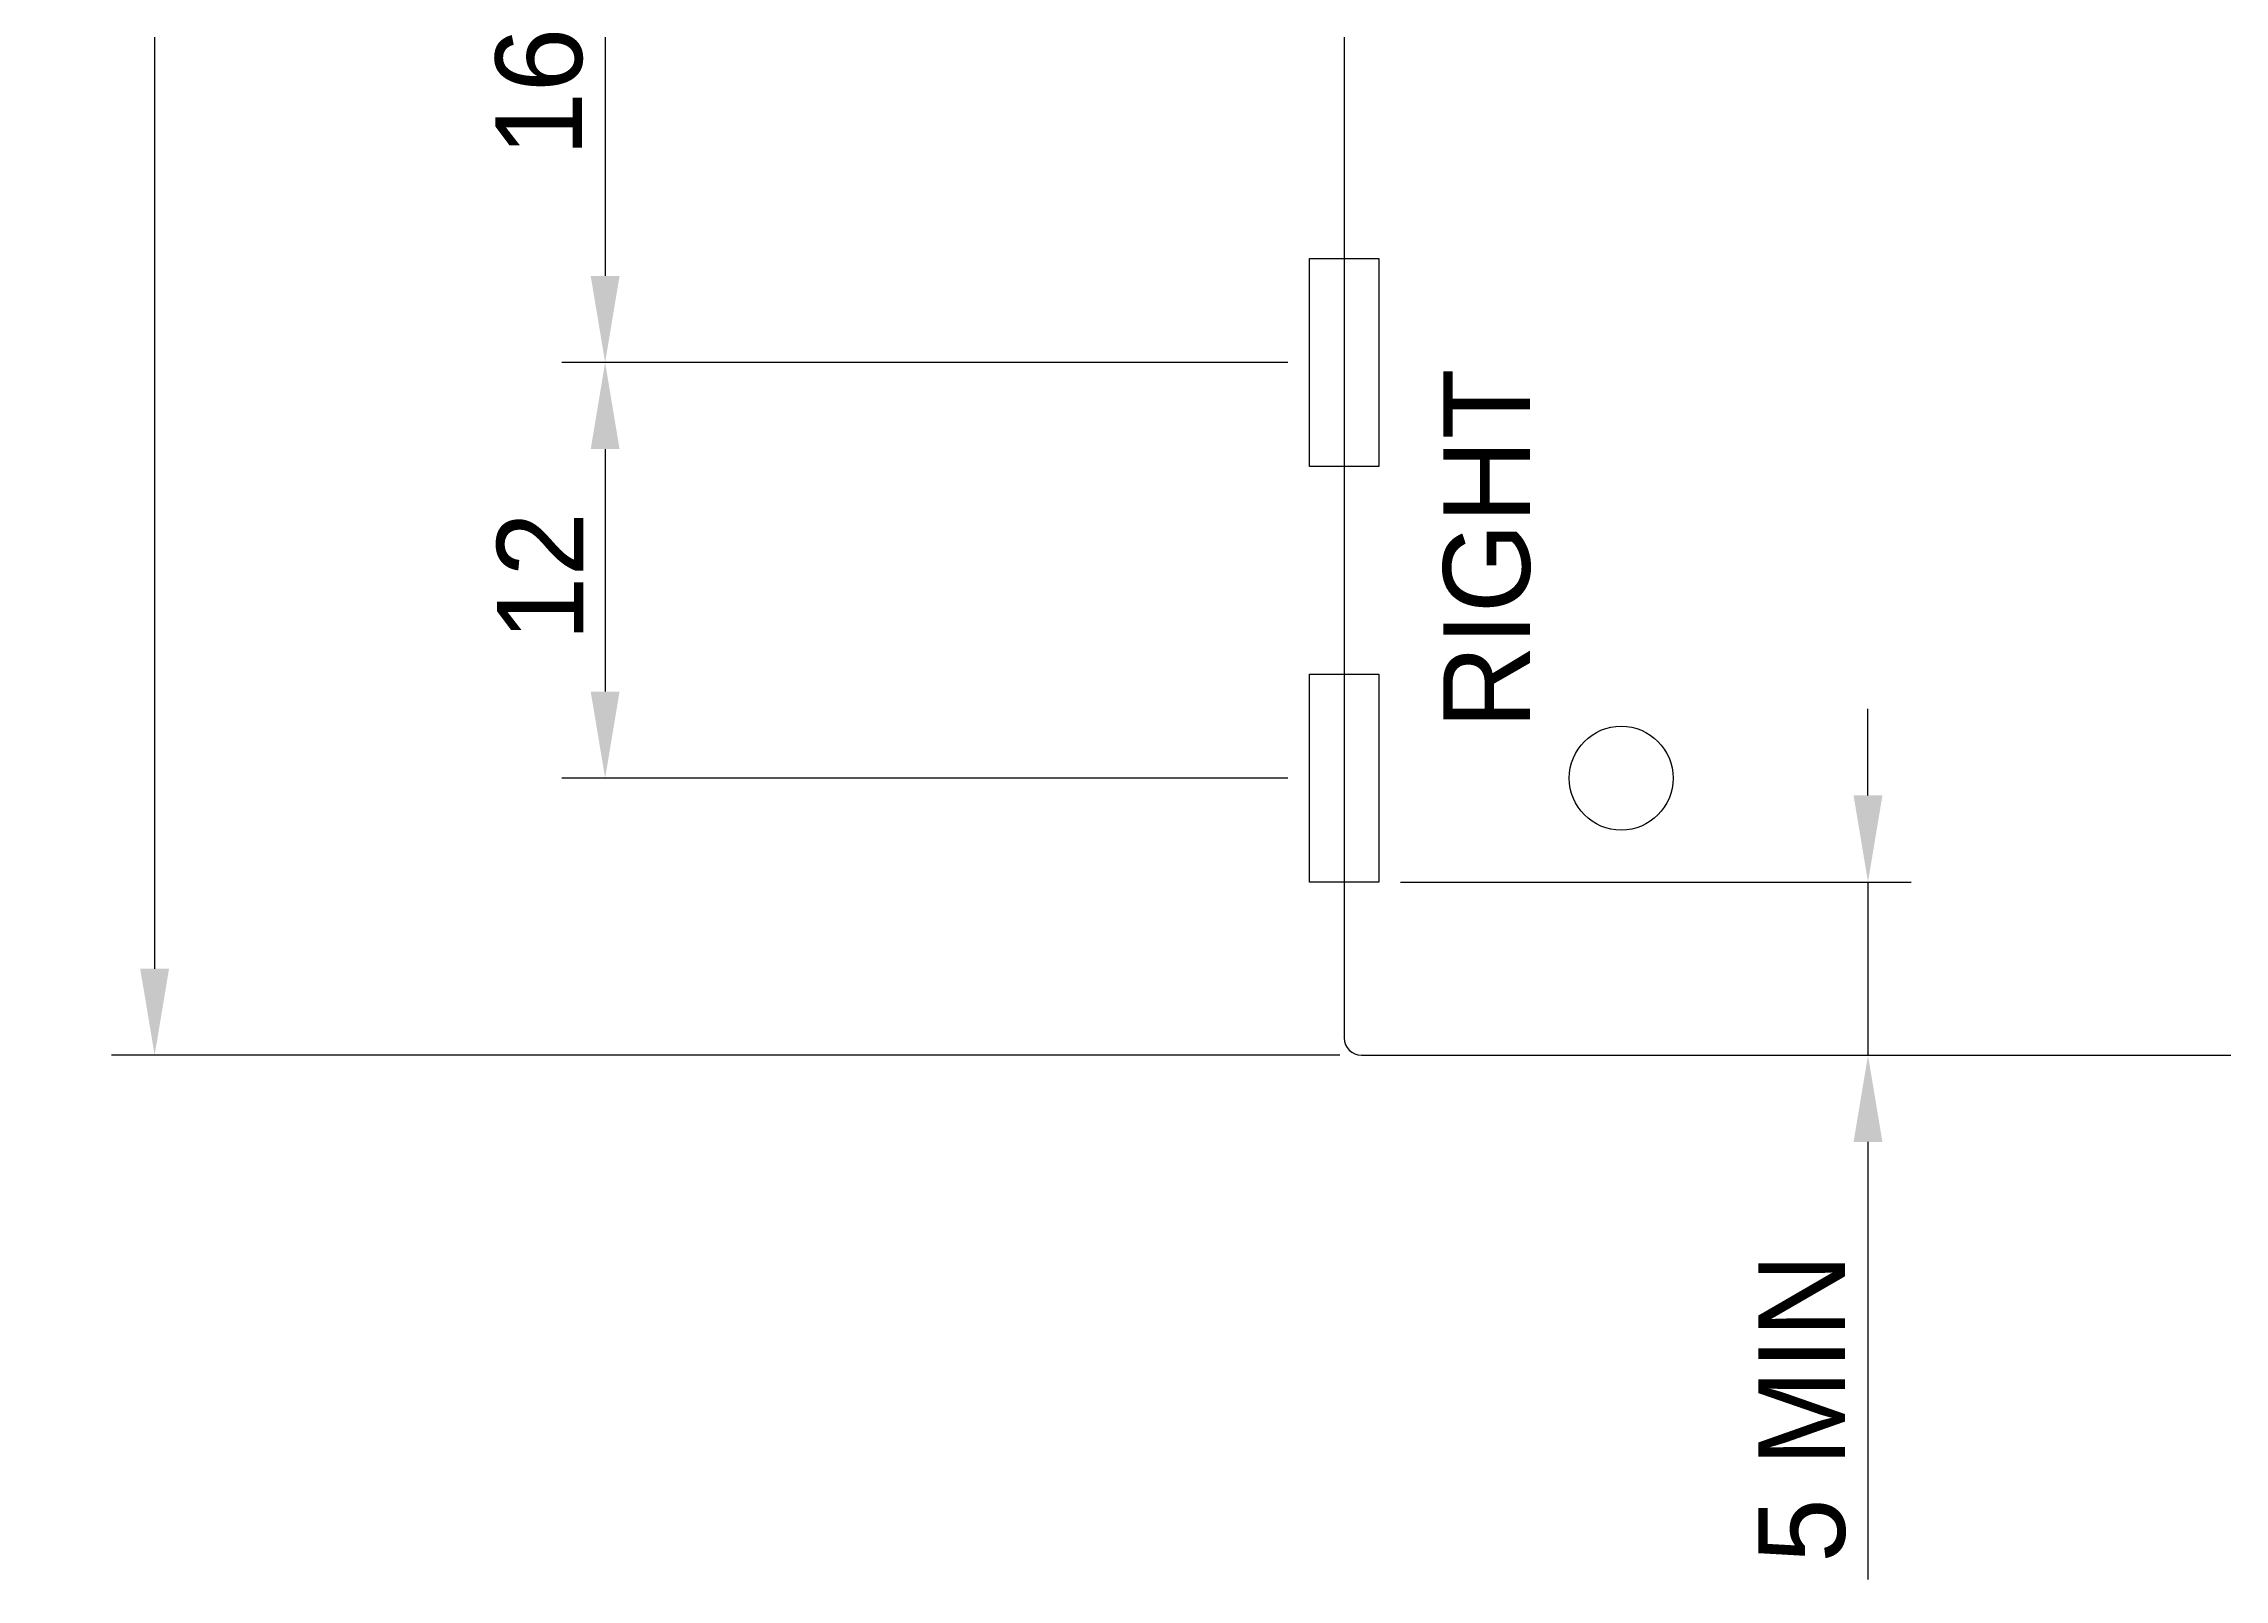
# Model space of a CAD drawing. Extents: x 2771 to 3062, y 837 to 1002.
# Drawn here: x 2771.2 to 2834.2, y 836.8 to 881.2 of the extents above; entities that cross this region are included whole.
import ezdxf

# ---------------------------------------------------------------- set-up
doc = ezdxf.new("R2010")
doc.units = 0
doc.layers.get('DEFPOINTS').update_dxf_attribs({"linetype": 'CONTINUOUS'})
for name, color, linetype in [('COMPONENTS', 3, 'CONTINUOUS'), ('DIMENSIONS', 2, 'CONTINUOUS'), ('HOLES', 6, 'CONTINUOUS'), ('OUTLINE', 1, 'CONTINUOUS')]:
    doc.layers.add(name, color=color, linetype=linetype)
doc.dimstyles.get("Standard").update_dxf_attribs({"dimtxt": 0.18, "dimasz": 0.18, "dimexe": 0.18, "dimexo": 0.0625, "dimgap": 0.09, "dimtad": 0, "dimtih": 1, "dimtoh": 1, "dimzin": 0, "dimcen": 0.09, "dimazin": 3, "dimtfac": 1, "dimtofl": 0, "dimtmove": 0, "dimatfit": 3})

# ---------------------------------------------------------------- blocks, each defined once
blk = doc.blocks.new('*U47')
at = {"layer": 'DIMENSIONS', "color": 0}
blk.add_text('90', height=2.5, rotation=90, dxfattribs=at).set_placement((2773.753, 895.028))
blk = doc.blocks.new('*D46')
at = {"layer": 'DEFPOINTS', "color": 0}
for p in [(2809.258, 941.959), (2774.421, 851.959), (2809.258, 851.959)]:
    blk.add_point(p, dxfattribs=at)
at = {"layer": 'DIMENSIONS', "color": 0}
for p, q in [((2808.633, 941.959), (2773.171, 941.959)), ((2774.421, 939.459), (2774.421, 854.459)), ((2808.633, 851.959), (2773.171, 851.959))]:
    blk.add_line(p, q, dxfattribs=at)
for points in [[(2774.004, 939.459), (2774.838, 939.459), (2774.421, 941.959)], [(2774.004, 854.459), (2774.838, 854.459), (2774.421, 851.959)]]:
    blk.add_solid(points, dxfattribs=at)
at = {"layer": 'DIMENSIONS'}
blk.add_blockref('*U47', (0, 0), dxfattribs=at)
blk = doc.blocks.new('*U63')
at = {"layer": 'DIMENSIONS', "color": 0}
blk.add_text('16', height=2.5, rotation=90, dxfattribs=at).set_placement((2786.759, 877.907))
blk = doc.blocks.new('*D62')
at = {"layer": 'DEFPOINTS', "color": 0}
for p in [(2807.758, 887.959), (2787.426, 871.959), (2807.758, 871.959)]:
    blk.add_point(p, dxfattribs=at)
at = {"layer": 'DIMENSIONS', "color": 0}
for p, q in [((2807.133, 887.959), (2786.176, 887.959)), ((2787.426, 885.459), (2787.426, 874.459)), ((2807.133, 871.959), (2786.176, 871.959))]:
    blk.add_line(p, q, dxfattribs=at)
for points in [[(2787.01, 885.459), (2787.843, 885.459), (2787.426, 887.959)], [(2787.01, 874.459), (2787.843, 874.459), (2787.426, 871.959)]]:
    blk.add_solid(points, dxfattribs=at)
at = {"layer": 'DIMENSIONS'}
blk.add_blockref('*U63', (0, 0), dxfattribs=at)
blk = doc.blocks.new('*U65')
at = {"layer": 'DIMENSIONS', "color": 0}
blk.add_text('12', height=2.5, rotation=90, dxfattribs=at).set_placement((2786.801, 863.919))
blk = doc.blocks.new('*D64')
at = {"layer": 'DEFPOINTS', "color": 0}
for p in [(2807.758, 871.959), (2787.426, 859.959), (2807.758, 859.959)]:
    blk.add_point(p, dxfattribs=at)
at = {"layer": 'DIMENSIONS', "color": 0}
for p, q in [((2807.133, 871.959), (2786.176, 871.959)), ((2787.426, 869.459), (2787.426, 862.459)), ((2807.133, 859.959), (2786.176, 859.959))]:
    blk.add_line(p, q, dxfattribs=at)
for points in [[(2787.01, 869.459), (2787.843, 869.459), (2787.426, 871.959)], [(2787.01, 862.459), (2787.843, 862.459), (2787.426, 859.959)]]:
    blk.add_solid(points, dxfattribs=at)
at = {"layer": 'DIMENSIONS'}
blk.add_blockref('*U65', (0, 0), dxfattribs=at)
blk = doc.blocks.new('*U67')
at = {"layer": 'DIMENSIONS', "color": 0}
blk.add_text('5 MIN', height=2.5, rotation=90, dxfattribs=at).set_placement((2823.215, 837.306))
blk = doc.blocks.new('*D66')
at = {"layer": 'DEFPOINTS', "color": 0}
for p in [(2809.758, 856.959), (2809.258, 851.959), (2823.882, 851.959)]:
    blk.add_point(p, dxfattribs=at)
at = {"layer": 'DIMENSIONS', "color": 0}
for p, q in [((2823.882, 859.459), (2823.882, 861.959)), ((2810.383, 856.959), (2825.132, 856.959)), ((2823.882, 856.959), (2823.882, 851.959)), ((2809.883, 851.959), (2825.132, 851.959)), ((2823.882, 849.459), (2823.882, 836.826))]:
    blk.add_line(p, q, dxfattribs=at)
for points in [[(2823.466, 859.459), (2824.299, 859.459), (2823.882, 856.959)], [(2823.466, 849.459), (2824.299, 849.459), (2823.882, 851.959)]]:
    blk.add_solid(points, dxfattribs=at)
at = {"layer": 'DIMENSIONS'}
blk.add_blockref('*U67', (0, 0), dxfattribs=at)

msp = doc.modelspace()

# ---------------------------------------------------------------- linework, layer by layer
at = {"layer": 'COMPONENTS'}
for points in [[(2807.758, 874.959), (2809.758, 874.959), (2809.758, 868.959), (2807.758, 868.959)], [(2807.758, 862.959), (2809.758, 862.959), (2809.758, 856.959), (2807.758, 856.959)]]:
    msp.add_lwpolyline(points, close=True, dxfattribs=at)
at = {"layer": 'HOLES'}
msp.add_circle((2816.758, 859.959), 1.5, dxfattribs=at)
at = {"layer": 'OUTLINE'}
for p, q in [((2808.758, 941.459), (2808.758, 852.459)), ((2809.258, 851.959), (2868.258, 851.959))]:
    msp.add_line(p, q, dxfattribs=at)
msp.add_arc((2809.258, 852.459), 0.5, 180, 270, dxfattribs=at)

# ---------------------------------------------------------------- texts
at = {"layer": 'DIMENSIONS'}
msp.add_text('RIGHT', height=2.5, rotation=90, dxfattribs=at).set_placement((2814.12, 861.382))

# ---------------------------------------------------------------- dimensions: what is measured, and where the dimension line sits
for base, p1, p2, picture, middle in [((2774.421, 851.959), (2809.258, 941.959), (2809.258, 851.959), '*D46', (2772.52, 896.959)), ((2787.426, 871.959), (2807.758, 887.959), (2807.758, 871.959), '*D62', (2785.525, 879.959)), ((2787.426, 859.959), (2807.758, 871.959), (2807.758, 859.959), '*D64', (2785.546, 865.959))]:
    dim = msp.add_linear_dim(base=base, p1=p1, p2=p2, angle=90, dimstyle='Standard', dxfattribs=at)
    dim.commit()
    dim.dimension.update_dxf_attribs({"geometry": picture, "text_midpoint": middle})
dim = msp.add_linear_dim(base=(2823.882, 851.959), p1=(2809.758, 856.959), p2=(2809.258, 851.959), angle=90, text='<> MIN', dimstyle='Standard', dxfattribs=at)
dim.commit()
dim.dimension.update_dxf_attribs({"geometry": '*D66', "text_midpoint": (2821.986, 841.893)})

doc.saveas('drawing.dxf')
